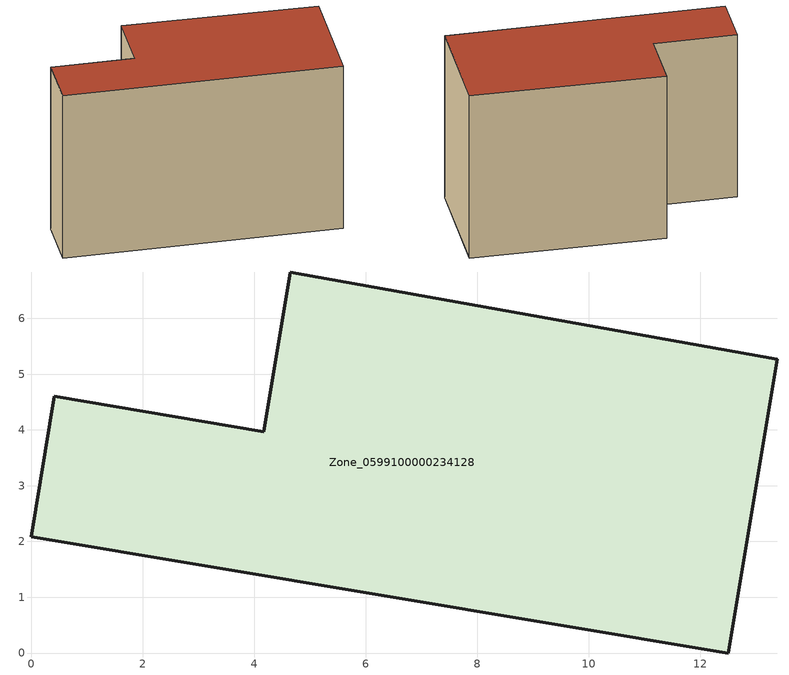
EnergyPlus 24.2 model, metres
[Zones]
Zone_0599100000234128
 floor ground (C_G): 12.5,0 0,2.08 0.42,4.6 4.17,3.97 4.64,6.83 13.38,5.27 z0
 wall outside (C_F): 12.5,0 13.38,5.27 4.64,6.83 4.17,3.97 0.42,4.6 0,2.08 12.5,0 z0:8.31
 roof outside (C_R): 0,2.08 12.5,0 13.38,5.27 4.64,6.83 4.17,3.97 0.42,4.6 z8.31
[BUILDING]
Pand.0599100000234128: North Axis=0; Terrain=City; Loads Convergence Tolerance Value=0.04; Temperature Convergence Tolerance Value=0.4; Solar Distribution=FullExterior; Maximum Number of Warmup Days=25; Minimum Number of Warmup Days=1
[Site:Location]
Rotterdam.The.Hague.AP_ZH_NLD Design_Conditions: Latitude=51.96; Longitude=4.45; Time Zone=1; Elevation=-4.5
[SITE:GROUNDTEMPERATURE:BUILDINGSURFACE]
18, 18, 18, 18, 18, 18, 18, 18, 18, 18, 18, 18
[MATERIAL] Thermal Absorptance=0.9; Solar Absorptance=0.7; Visible Absorptance=0.7
Name | Roughness | Thickness | Conductivity | Density | Specific Heat
G.TI.1975-1991 | MediumSmooth | 0.15 | 0.288461 | 540 | 1210
F.TI.1975-1991 | Rough | 0.3 | 0.230769 | 1920 | 840
R.TI.1975-1991 | MediumRough | 0.2 | 0.153846 | 1500 | 1000
[CONSTRUCTION]
C_G: G.TI.1975-1991
C_F: F.TI.1975-1991
C_R: R.TI.1975-1991
[ZONE]
Zone_0599100000234128: Type=1; Multiplier=1; Ceiling Height=Autocalculate; Volume=Autocalculate; Floor Area=autocalculate; Part of Total Floor Area=Yes
[ZONEINFILTRATION:DESIGNFLOWRATE]
Infil_Zone_0599100000234128: Zone or ZoneList or Space or SpaceList=Zone_0599100000234128; Schedule=AlwaysOn; Design Flow Rate Calculation Method=Flow/Area; Flow Rate per Floor Area=0.003; Constant Term Coefficient=1; Temperature Term Coefficient=0; Velocity Term Coefficient=0; Velocity Squared Term Coefficient=0
[HVACTEMPLATE:ZONE:IDEALLOADSAIRSYSTEM]
Zone_0599100000234128: Maximum Heating Supply Air Temperature=50; Minimum Cooling Supply Air Temperature=13; Maximum Heating Supply Air Humidity Ratio=0.0156; Minimum Cooling Supply Air Humidity Ratio=0.0077; Heating Limit=NoLimit; Cooling Limit=NoLimit; Dehumidification Control Type=ConstantSensibleHeatRatio; Cooling Sensible Heat Ratio=0.7; Dehumidification Setpoint=60; Humidification Control Type=None; Humidification Setpoint=30; Outdoor Air Method=None; Outdoor Air Flow Rate per Person=0.00944; Outdoor Air Flow Rate per Zone Floor Area=0; Outdoor Air Flow Rate per Zone=0; Demand Controlled Ventilation Type=None; Outdoor Air Economizer Type=NoEconomizer; Heat Recovery Type=None; Sensible Heat Recovery Effectiveness=0.7; Latent Heat Recovery Effectiveness=0.65
[ZONECONTROL:THERMOSTAT]
ThermostatControl_Zone_0599100000234128: Zone or ZoneList=Zone_0599100000234128; Control Type Schedule=DualSetpointControlType; Control 1=Thermostat_Zone_0599100000234128; Temperature Difference Between Cutout And Setpoint=0
[THERMOSTATSETPOINT:DUALSETPOINT]
Thermostat_Zone_0599100000234128: Heating Setpoint Temperature Schedule=HeatingSetpoint_Zone_0599100000234128; Cooling Setpoint Temperature Schedule=CoolingSetpoint_Zone_0599100000234128
[SCHEDULE:COMPACT]
HeatingSetpoint_Zone_0599100000234128: Through: 12/31, For: AllDays, Until: 24:00, 21
CoolingSetpoint_Zone_0599100000234128: Through: 12/31, For: AllDays, Until: 24:00, 24
DualSetpointControlType: Through: 12/31, For: AllDays, Until: 24:00, 4
AlwaysOn: Through: 12/31, For: AllDays, Until: 24:00, 1
